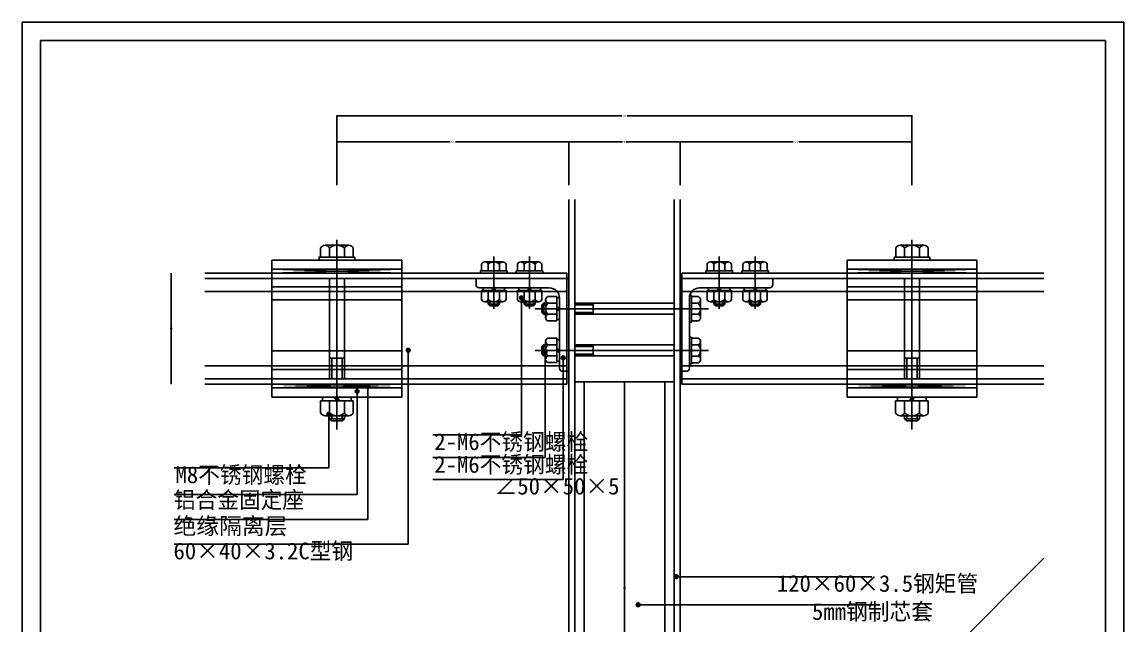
# Model space of a CAD drawing. Header units: metres. Extents: x 0 to 594, y 0 to 840.
# Drawn here: x 0 to 594, y 514 to 840 of the extents above; entities that cross this region are included whole.
import ezdxf

# ---------------------------------------------------------------- set-up
doc = ezdxf.new("R2010")
doc.units = ezdxf.units.M
for name, color, linetype in [('ASHADE', 1, 'Continuous'), ('图层1', 8, 'Continuous'), ('图框', 5, 'Continuous'), ('外形', 3, 'Continuous'), ('文字标注1', 4, 'Continuous'), ('轴线', 6, 'Continuous')]:
    doc.layers.add(name, color=color, linetype=linetype)
doc.dimstyles.get("Standard").update_dxf_attribs({"dimtxt": 2.5, "dimasz": 2.5, "dimexe": 1.25, "dimexo": 0.625, "dimtad": 1, "dimcen": 2.5, "dimazin": 3, "dimtfac": 1, "dimtmove": 0, "dimatfit": 3})
pattern_1 = [(45, (0, 0), (-449, 449), [])]

# ---------------------------------------------------------------- blocks, each defined once
blk = doc.blocks.new('_CLOSEDFILLED')
at = {"color": 0, "linetype": 'BYBLOCK'}
blk.add_solid([(-1, 0.2), (0, 0), (-1, -0.2)], dxfattribs=at)
blk = doc.blocks.new('*D1')
for p, q in [((169.74, 752.09), (169.74, 775.41)), ((169.99, 775.41), (230.74, 775.41)), ((233.74, 775.41), (294.49, 775.41)), ((294.74, 752.09), (294.74, 775.41))]:
    blk.add_line(p, q)
at = {"layer": 'Defpoints'}
for p in [(169.74, 775.41), (169.74, 752.09), (294.74, 752.09)]:
    blk.add_point(p, dxfattribs=at)
at = {"xscale": 0.25, "yscale": 0.25, "rotation": 180}
blk.add_blockref('_CLOSEDFILLED', (169.74, 775.41), dxfattribs=at)
at = {"xscale": 0.25, "yscale": 0.25}
blk.add_blockref('_CLOSEDFILLED', (294.74, 775.41), dxfattribs=at)
at = {"insert": (232.24, 775.41), "char_height": 1, "attachment_point": 5}
blk.add_mtext('125', dxfattribs=at)
blk = doc.blocks.new('*D2')
for p, q in [((294.74, 752.09), (294.74, 775.41)), ((294.99, 775.41), (323.74, 775.41)), ((325.74, 775.41), (354.49, 775.41)), ((354.74, 752.09), (354.74, 775.41))]:
    blk.add_line(p, q)
at = {"layer": 'Defpoints'}
for p in [(294.74, 775.41), (294.74, 752.09), (354.74, 752.09)]:
    blk.add_point(p, dxfattribs=at)
at = {"xscale": 0.25, "yscale": 0.25, "rotation": 180}
blk.add_blockref('_CLOSEDFILLED', (294.74, 775.41), dxfattribs=at)
at = {"xscale": 0.25, "yscale": 0.25}
blk.add_blockref('_CLOSEDFILLED', (354.74, 775.41), dxfattribs=at)
at = {"insert": (324.74, 775.41), "char_height": 1, "attachment_point": 5}
blk.add_mtext('60', dxfattribs=at)
blk = doc.blocks.new('*D3')
for p, q in [((354.74, 752.09), (354.74, 775.41)), ((354.99, 775.41), (415.74, 775.41)), ((418.74, 775.41), (479.49, 775.41)), ((479.74, 752.09), (479.74, 775.41))]:
    blk.add_line(p, q)
at = {"layer": 'Defpoints'}
for p in [(354.74, 775.41), (354.74, 752.09), (479.74, 752.09)]:
    blk.add_point(p, dxfattribs=at)
at = {"xscale": 0.25, "yscale": 0.25, "rotation": 180}
blk.add_blockref('_CLOSEDFILLED', (354.74, 775.41), dxfattribs=at)
at = {"xscale": 0.25, "yscale": 0.25}
blk.add_blockref('_CLOSEDFILLED', (479.74, 775.41), dxfattribs=at)
at = {"insert": (417.24, 775.41), "char_height": 1, "attachment_point": 5}
blk.add_mtext('125', dxfattribs=at)
blk = doc.blocks.new('*D4')
for p, q in [((323.24, 789.41), (169.49, 789.41)), ((169.74, 752.09), (169.74, 789.41)), ((479.99, 789.41), (326.24, 789.41)), ((479.74, 752.09), (479.74, 789.41))]:
    blk.add_line(p, q)
at = {"layer": 'Defpoints'}
for p in [(479.74, 789.41), (169.74, 752.09), (479.74, 752.09)]:
    blk.add_point(p, dxfattribs=at)
at = {"xscale": 0.25, "yscale": 0.25}
blk.add_blockref('_CLOSEDFILLED', (169.74, 789.41), dxfattribs=at)
at = {"xscale": 0.25, "yscale": 0.25, "rotation": 180}
blk.add_blockref('_CLOSEDFILLED', (479.74, 789.41), dxfattribs=at)
at = {"insert": (324.74, 789.41), "char_height": 1, "attachment_point": 5}
blk.add_mtext('310', dxfattribs=at)
blk = doc.blocks.new('*D5')
for p, q in [((80.39, 704.62), (80.39, 674.62)), ((80.14, 674.62), (79.89, 674.62)), ((80.39, 644.62), (80.39, 674.62)), ((80.39, 674.62), (80.39, 674.62)), ((80.64, 674.62), (80.89, 674.62))]:
    blk.add_line(p, q)
at = {"layer": 'Defpoints'}
for p in [(80.39, 704.62), (80.39, 674.62), (80.39, 644.62)]:
    blk.add_point(p, dxfattribs=at)
at = {"xscale": 0.25, "yscale": 0.25}
blk.add_blockref('_CLOSEDFILLED', (80.39, 674.62), dxfattribs=at)
at = {"xscale": 0.25, "yscale": 0.25, "rotation": 180}
blk.add_blockref('_CLOSEDFILLED', (80.39, 674.62), dxfattribs=at)
at = {"insert": (80.39, 675.745), "char_height": 1, "attachment_point": 5}
blk.add_mtext('0', dxfattribs=at)
blk = doc.blocks.new('*D14')
for p, q in [((324.74, 645.92), (324.74, 534.62)), ((324.49, 534.62), (324.24, 534.62)), ((324.74, 445.92), (324.74, 534.62)), ((324.74, 534.62), (324.74, 534.62)), ((324.99, 534.62), (325.24, 534.62))]:
    blk.add_line(p, q)
at = {"layer": 'Defpoints'}
for p in [(324.74, 645.92), (324.74, 534.62), (324.74, 445.92)]:
    blk.add_point(p, dxfattribs=at)
at = {"xscale": 0.25, "yscale": 0.25}
blk.add_blockref('_CLOSEDFILLED', (324.74, 534.62), dxfattribs=at)
at = {"xscale": 0.25, "yscale": 0.25, "rotation": 180}
blk.add_blockref('_CLOSEDFILLED', (324.74, 534.62), dxfattribs=at)
at = {"insert": (324.74, 535.745), "char_height": 1, "attachment_point": 5}
blk.add_mtext('0', dxfattribs=at)

msp = doc.modelspace()

# ---------------------------------------------------------------- hatches: boundary and pattern name
at = {"layer": 'ASHADE'}
h = msp.add_hatch(dxfattribs=at)
h.set_pattern_fill('SOLID')
h.paths.add_polyline_path([(268.28, 691.23, 1), (270.28, 691.23, 1)])
h = msp.add_hatch(dxfattribs=at)
h.set_pattern_fill('SOLID')
h.paths.add_polyline_path([(207.22, 662.97, 1), (209.22, 662.97, 1)])
h = msp.add_hatch(dxfattribs=at)
h.set_pattern_fill('SOLID')
h.paths.add_polyline_path([(280.95, 662.13, 1), (282.95, 662.13, 1)])
h = msp.add_hatch(dxfattribs=at)
h.set_pattern_fill('SOLID')
h.paths.add_polyline_path([(290.71, 658.94, 1), (292.71, 658.94, 1)])
h = msp.add_hatch(dxfattribs=at)
h.set_pattern_fill('SOLID')
h.paths.add_polyline_path([(179.64, 640.83, 1), (181.64, 640.83, 1)])
h = msp.add_hatch(dxfattribs=at)
h.set_pattern_fill('SOLID')
h.paths.add_polyline_path([(185.45, 643.42, 1), (187.45, 643.42, 1)])
h = msp.add_hatch(dxfattribs=at)
h.set_pattern_fill('SOLID')
h.paths.add_polyline_path([(164.45, 628.43, 1), (166.45, 628.43, 1)])
h = msp.add_hatch(dxfattribs=at)
h.set_pattern_fill('SOLID')
h.paths.add_polyline_path([(351.78, 540.86, 1), (353.78, 540.86, 1)])
h = msp.add_hatch(dxfattribs=at)
h.set_pattern_fill('SOLID')
h.paths.add_polyline_path([(331.12, 525.7, 1), (333.12, 525.7, 1)])
at = {"layer": '图层1'}
h = msp.add_hatch(dxfattribs=at)
h.set_pattern_fill('ANSI31,_O', scale=200)
h.set_pattern_definition(pattern_1)
h.paths.add_polyline_path([(294.74, 744.34), (98.6, 744.34), (98.6, 704.62), (134.74, 704.62), (134.74, 711.62), (160.14, 711.62), (160.14, 713.22), (160.94, 713.22), (160.94, 718.02, -0.3), (163.34, 719.62), (176.14, 719.62, -0.3), (178.54, 718.02), (178.54, 713.22), (179.34, 713.22), (179.34, 711.62), (204.74, 711.62), (204.74, 704.62), (247.14, 704.62), (247.14, 705.82), (247.74, 705.82), (247.74, 709.42, -0.3), (249.54, 710.62), (259.14, 710.62, -0.3), (260.94, 709.42), (260.94, 705.82), (261.54, 705.82), (261.54, 704.62), (266.41, 704.62), (266.41, 705.82), (267.01, 705.82), (267.01, 709.42, -0.3), (268.81, 710.62), (278.41, 710.62, -0.3), (280.21, 709.42), (280.21, 705.82), (280.81, 705.82), (280.81, 704.62), (293.74, 704.62), (293.74, 701.62), (294.74, 701.62)])
h.paths.add_polyline_path([(550.88, 744.34), (354.74, 744.34), (354.74, 701.62), (355.74, 701.62), (355.74, 704.62), (368.66, 704.62), (368.66, 705.82), (369.26, 705.82), (369.26, 709.42, -0.3), (371.06, 710.62), (380.66, 710.62, -0.3), (382.46, 709.42), (382.46, 705.82), (383.06, 705.82), (383.06, 704.62), (387.93, 704.62), (387.93, 705.82), (388.53, 705.82), (388.53, 709.42, -0.3), (390.33, 710.62), (399.93, 710.62, -0.3), (401.73, 709.42), (401.73, 705.82), (402.33, 705.82), (402.33, 704.62), (444.74, 704.62), (444.74, 711.62), (470.14, 711.62), (470.14, 713.22), (470.94, 713.22), (470.94, 718.02, -0.3), (473.34, 719.62), (486.14, 719.62, -0.3), (488.54, 718.02), (488.54, 713.22), (489.34, 713.22), (489.34, 711.62), (514.74, 711.62), (514.74, 704.62), (550.88, 704.62)])
h.paths.add_polyline_path([(550.88, 644.62), (514.74, 644.62), (514.74, 637.62), (487.44, 637.62), (487.44, 635.62), (488.52, 635.62), (488.52, 629.23, -0.3), (486.12, 627.63), (483.72, 627.63), (483.72, 626.03), (482.52, 624.83), (476.92, 624.83), (475.72, 626.03), (475.72, 627.63), (473.32, 627.63, -0.3), (470.92, 629.23), (470.92, 635.62), (472, 635.62), (472, 637.62), (444.74, 637.62), (444.74, 644.62), (355.74, 644.62), (355.74, 651.62), (354.74, 651.62), (354.74, 445.92), (351.54, 445.92), (351.54, 440.92), (449.74, 440.92), (449.74, 351.57), (550.88, 351.57)])
h.paths.add_polyline_path([(294.74, 651.62), (293.74, 651.62), (293.74, 644.62), (208.22, 644.62), (208.22, 558.42), (98.6, 558.42), (98.6, 368.42), (180.64, 368.42), (180.64, 351.57), (199.74, 351.57), (199.74, 440.92), (297.94, 440.92), (297.94, 445.92), (294.74, 445.92)])
h.paths.add_polyline_path([(199.74, 331.57), (98.6, 331.57), (98.6, 197.64), (294.74, 197.64), (294.74, 240.92), (199.74, 240.92)])
h.paths.add_polyline_path([(550.88, 331.57), (449.74, 331.57), (449.74, 240.92), (354.74, 240.92), (354.74, 197.64), (550.88, 197.64)])
h = msp.add_hatch(dxfattribs=at)
h.set_pattern_fill('ANSI31,_O', scale=200)
h.set_pattern_definition(pattern_1)
h.paths.add_polyline_path([(165.45, 627.43, -0.16), (164.85, 627.63), (163.36, 627.63, -0.3), (160.96, 629.23), (160.96, 635.62), (162.04, 635.62), (162.04, 637.62), (134.74, 637.62), (134.74, 644.62), (98.6, 644.62), (98.6, 599.49), (165.45, 599.49)])
h.paths.add_polyline_path([(180.64, 637.62), (177.48, 637.62), (177.48, 635.62), (178.56, 635.62), (178.56, 629.23, -0.3), (176.16, 627.63), (173.76, 627.63), (173.76, 626.03), (172.56, 624.83), (166.96, 624.83), (165.76, 626.03), (165.76, 627.48, -0.08), (165.45, 627.43), (165.45, 599.49), (98.6, 599.49), (98.6, 585.26), (180.64, 585.26)])
h.paths.add_polyline_path([(186.45, 637.62), (180.64, 637.62), (180.64, 585.26), (98.6, 585.26), (98.6, 571.73), (186.45, 571.73)])
h.paths.add_polyline_path([(208.22, 644.62), (204.74, 644.62), (204.74, 637.62), (186.45, 637.62), (186.45, 571.73), (98.6, 571.73), (98.6, 558.42), (208.22, 558.42)])

# ---------------------------------------------------------------- linework, layer by layer
for p, q in [((163.34, 719.62), (176.14, 719.62)), ((486.14, 719.62), (473.34, 719.62)), ((160.94, 713.22), (160.94, 718.02)), ((178.54, 713.22), (178.54, 718.02)), ((179.34, 711.62), (179.34, 713.22)), ((470.14, 711.62), (470.14, 713.22)), ((470.94, 713.22), (470.94, 718.02)), ((488.54, 713.22), (488.54, 718.02)), ((179.34, 711.62), (160.14, 711.62)), ((247.74, 705.82), (247.74, 709.42)), ((249.54, 710.62), (259.14, 710.62)), ((260.94, 705.82), (260.94, 709.42)), ((267.01, 705.82), (267.01, 709.42)), ((268.81, 710.62), (278.41, 710.62)), ((280.21, 705.82), (280.21, 709.42)), ((369.26, 705.82), (369.26, 709.42)), ((380.66, 710.62), (371.06, 710.62)), ((382.46, 705.82), (382.46, 709.42)), ((388.53, 705.82), (388.53, 709.42)), ((399.93, 710.62), (390.33, 710.62)), ((401.73, 705.82), (401.73, 709.42)), ((470.14, 711.62), (489.34, 711.62)), ((261.54, 704.62), (247.14, 704.62)), ((261.54, 704.62), (261.54, 705.82)), ((280.81, 704.62), (266.41, 704.62)), ((280.81, 704.62), (280.81, 705.82)), ((293.74, 701.62), (294.74, 701.62)), ((355.74, 701.62), (354.74, 701.62)), ((368.66, 704.62), (368.66, 705.82)), ((368.66, 704.62), (383.06, 704.62)), ((387.93, 704.62), (387.93, 705.82)), ((387.93, 704.62), (402.33, 704.62)), ((204.74, 697.12), (134.74, 697.12)), ((444.74, 697.12), (514.74, 697.12)), ((204.74, 690.12), (134.74, 690.12)), ((444.74, 690.12), (514.74, 690.12)), ((297.94, 688.39), (351.54, 688.39)), ((297.94, 687.49), (307.94, 687.49)), ((297.94, 683.29), (307.94, 683.29)), ((307.94, 688.39), (307.94, 682.39)), ((297.94, 682.39), (351.54, 682.39)), ((297.94, 665.89), (351.54, 665.89)), ((307.94, 665.89), (307.94, 659.89)), ((204.74, 662.62), (134.74, 662.62)), ((297.94, 664.99), (307.94, 664.99)), ((297.94, 660.79), (307.94, 660.79)), ((297.94, 659.89), (351.54, 659.89)), ((444.74, 662.62), (514.74, 662.62)), ((204.74, 652.62), (134.74, 652.62)), ((293.74, 651.62), (294.74, 651.62)), ((355.74, 651.62), (354.74, 651.62)), ((444.74, 652.62), (514.74, 652.62)), ((160.96, 635.62), (178.56, 635.62)), ((160.96, 635.62), (160.96, 629.23)), ((162.04, 637.62), (162.04, 635.62)), ((162.04, 635.62), (177.48, 635.62)), ((165.76, 635.62), (165.76, 629.23)), ((168.33, 637.62), (169.75, 635.62)), ((169.74, 637.62), (171.16, 635.62)), ((173.76, 635.62), (173.76, 629.23)), ((177.48, 637.62), (177.48, 635.62)), ((178.56, 635.62), (178.56, 629.23)), ((488.52, 635.62), (470.92, 635.62)), ((470.92, 635.62), (470.92, 629.23)), ((472, 637.62), (472, 635.62)), ((487.44, 635.62), (472, 635.62)), ((475.72, 635.62), (475.72, 629.23)), ((479.74, 637.62), (478.32, 635.62)), ((481.15, 637.62), (479.73, 635.62)), ((483.72, 635.62), (483.72, 629.23)), ((487.44, 637.62), (487.44, 635.62)), ((488.52, 635.62), (488.52, 629.23)), ((163.36, 627.63), (176.16, 627.63)), ((165.76, 626.03), (165.76, 627.63)), ((165.76, 626.03), (173.76, 626.03)), ((166.96, 624.83), (165.76, 626.03)), ((166.96, 626.03), (166.96, 627.63)), ((166.96, 624.83), (172.56, 624.83)), ((172.56, 626.03), (172.56, 627.63)), ((173.76, 626.03), (172.56, 624.83)), ((173.76, 626.03), (173.76, 627.63)), ((486.12, 627.63), (473.32, 627.63)), ((475.72, 626.03), (475.72, 627.63)), ((475.72, 626.03), (476.92, 624.83)), ((483.72, 626.03), (475.72, 626.03)), ((476.92, 626.03), (476.92, 627.63)), ((482.52, 624.83), (476.92, 624.83)), ((482.52, 626.03), (482.52, 627.63)), ((482.52, 624.83), (483.72, 626.03)), ((483.72, 626.03), (483.72, 627.63))]:
    msp.add_line(p, q)
for points in [[(165.74, 713.22), (165.74, 718.02, -0.4), (173.74, 718.02), (173.74, 713.22)], [(483.74, 713.22), (483.74, 718.02, 0.4), (475.74, 718.02), (475.74, 713.22)], [(251.34, 705.82), (251.34, 709.42, -0.4), (257.34, 709.42), (257.34, 705.82)], [(270.61, 705.82), (270.61, 709.42, -0.4), (276.61, 709.42), (276.61, 705.82)], [(378.86, 705.82), (378.86, 709.42, 0.4), (372.86, 709.42), (372.86, 705.82)], [(398.13, 705.82), (398.13, 709.42, 0.4), (392.13, 709.42), (392.13, 705.82)], [(178.56, 629.23, -0.67), (173.76, 629.23, -0.4), (165.76, 629.23, -0.67), (160.96, 629.23)], [(470.92, 629.23, 0.67), (475.72, 629.23, 0.4), (483.72, 629.23, 0.67), (488.52, 629.23)]]:
    msp.add_lwpolyline(points, format="xyb")
for points in [[(160.14, 711.62), (160.14, 713.22), (179.34, 713.22)], [(489.34, 711.62), (489.34, 713.22), (470.14, 713.22)], [(247.14, 704.62), (247.14, 705.82), (261.54, 705.82)], [(266.41, 704.62), (266.41, 705.82), (280.81, 705.82)], [(383.06, 704.62), (383.06, 705.82), (368.66, 705.82)], [(402.33, 704.62), (402.33, 705.82), (387.93, 705.82)]]:
    msp.add_lwpolyline(points)
for centre, radius in [((163.34, 717.02), 2.6), ((176.14, 717.02), 2.6), ((473.34, 717.02), 2.6), ((486.14, 717.02), 2.6), ((249.54, 708.67), 1.95), ((259.14, 708.67), 1.95), ((268.81, 708.67), 1.95), ((278.41, 708.67), 1.95), ((371.06, 708.67), 1.95), ((380.66, 708.67), 1.95), ((390.33, 708.67), 1.95), ((399.93, 708.67), 1.95)]:
    msp.add_arc(centre, radius, 22.62, 157.38)
at = {"layer": 'ASHADE'}
for p, q in [((269.28, 691.23), (269.28, 617.3)), ((208.22, 662.97), (208.22, 558.42)), ((281.95, 662.13), (281.95, 605.05)), ((291.71, 658.94), (291.71, 593.33)), ((186.45, 643.42), (186.45, 571.73)), ((180.64, 640.83), (180.64, 585.26)), ((165.45, 628.43), (165.45, 599.49)), ((221.51, 617.3), (269.28, 617.3)), ((221.51, 605.05), (281.95, 605.05)), ((82.03, 599.49), (165.45, 599.49)), ((221.39, 593.33), (291.71, 593.33)), ((82.03, 585.26), (180.64, 585.26)), ((82.03, 571.73), (186.45, 571.73)), ((82.03, 558.42), (208.22, 558.42)), ((458.09, 540.86), (352.78, 540.86)), ((458.41, 525.7), (332.12, 525.7))]:
    msp.add_line(p, q, dxfattribs=at)
for centre in [(269.28, 691.23), (208.22, 662.97), (281.95, 662.13), (291.71, 658.94), (180.64, 640.83), (186.45, 643.42), (165.45, 628.43), (352.78, 540.86), (332.12, 525.7)]:
    msp.add_circle(centre, 1, dxfattribs=at)
at = {"layer": '图层1'}
for p, q in [((0, 840), (0, 0)), ((594, 840), (0, 840)), ((594, 0), (594, 840)), ((297.94, 744.34), (297.94, 445.92)), ((351.54, 744.34), (351.54, 445.92)), ((293.74, 701.62), (98.6, 701.62)), ((134.74, 706.62), (204.74, 706.62)), ((134.74, 706.62), (204.74, 704.62)), ((204.74, 706.62), (134.74, 704.62)), ((204.74, 704.62), (134.74, 704.62)), ((165.76, 647.62), (165.76, 701.62)), ((173.76, 647.62), (173.76, 701.62)), ((293.74, 701.62), (244.74, 701.62)), ((244.74, 701.62), (244.74, 698.29)), ((355.74, 701.62), (550.88, 701.62)), ((355.74, 701.62), (404.74, 701.62)), ((404.74, 701.62), (404.74, 698.29)), ((514.74, 706.62), (444.74, 704.62)), ((444.74, 706.62), (514.74, 704.62)), ((444.74, 706.62), (514.74, 706.62)), ((444.74, 704.62), (514.74, 704.62)), ((475.72, 647.62), (475.72, 701.62)), ((483.72, 647.62), (483.72, 701.62)), ((284.24, 696.62), (246.4, 696.62)), ((247.75, 695.12), (260.95, 695.12)), ((247.75, 695.12), (247.75, 690.32)), ((248.56, 696.62), (248.56, 695.12)), ((248.56, 695.12), (260.14, 695.12)), ((251.35, 695.12), (251.35, 690.32)), ((253.28, 696.62), (254.35, 695.12)), ((254.34, 696.62), (255.4, 695.12)), ((257.35, 695.12), (257.35, 690.32)), ((260.14, 696.62), (260.14, 695.12)), ((260.95, 695.12), (260.95, 690.32)), ((267.03, 695.12), (280.23, 695.12)), ((267.03, 695.12), (267.03, 690.32)), ((267.84, 696.62), (267.84, 695.12)), ((267.84, 695.12), (279.42, 695.12)), ((270.63, 695.12), (270.63, 690.32)), ((272.55, 696.62), (273.62, 695.12)), ((273.61, 696.62), (274.68, 695.12)), ((276.63, 695.12), (276.63, 690.32)), ((279.42, 696.62), (279.42, 695.12)), ((280.23, 695.12), (280.23, 690.32)), ((365.24, 696.62), (403.07, 696.62)), ((382.44, 695.12), (369.24, 695.12)), ((369.24, 695.12), (369.24, 690.32)), ((370.05, 696.62), (370.05, 695.12)), ((381.63, 695.12), (370.05, 695.12)), ((372.84, 695.12), (372.84, 690.32)), ((375.86, 696.62), (374.79, 695.12)), ((376.92, 696.62), (375.85, 695.12)), ((378.84, 695.12), (378.84, 690.32)), ((381.63, 696.62), (381.63, 695.12)), ((382.44, 695.12), (382.44, 690.32)), ((401.72, 695.12), (388.52, 695.12)), ((388.52, 695.12), (388.52, 690.32)), ((389.33, 696.62), (389.33, 695.12)), ((400.91, 695.12), (389.33, 695.12)), ((392.12, 695.12), (392.12, 690.32)), ((395.13, 696.62), (394.07, 695.12)), ((396.19, 696.62), (395.13, 695.12)), ((398.12, 695.12), (398.12, 690.32)), ((400.91, 696.62), (400.91, 695.12)), ((401.72, 695.12), (401.72, 690.32)), ((293.74, 694.62), (98.6, 694.62)), ((249.55, 689.12), (259.15, 689.12)), ((251.35, 687.92), (251.35, 689.12)), ((252.25, 687.92), (252.25, 689.12)), ((256.45, 687.92), (256.45, 689.12)), ((257.35, 687.92), (257.35, 689.12)), ((268.83, 689.12), (278.43, 689.12)), ((270.63, 687.92), (270.63, 689.12)), ((271.53, 687.92), (271.53, 689.12)), ((275.73, 687.92), (275.73, 689.12)), ((276.63, 687.92), (276.63, 689.12)), ((282.24, 680.59), (282.24, 690.19)), ((288.24, 691.99), (283.44, 691.99)), ((288.24, 678.79), (288.24, 691.99)), ((288.24, 679.6), (288.24, 691.18)), ((289.74, 691.18), (288.24, 691.18)), ((289.74, 653.29), (289.74, 691.12)), ((355.74, 694.62), (550.88, 694.62)), ((359.74, 692.57), (360.94, 692.57)), ((359.74, 692.57), (359.74, 678.17)), ((359.74, 653.29), (359.74, 691.12)), ((360.94, 691.97), (364.54, 691.97)), ((365.74, 680.57), (365.74, 690.17)), ((380.64, 689.12), (371.04, 689.12)), ((372.84, 687.92), (372.84, 689.12)), ((373.74, 687.92), (373.74, 689.12)), ((377.94, 687.92), (377.94, 689.12)), ((378.84, 687.92), (378.84, 689.12)), ((399.92, 689.12), (390.32, 689.12)), ((392.12, 687.92), (392.12, 689.12)), ((393.02, 687.92), (393.02, 689.12)), ((397.22, 687.92), (397.22, 689.12)), ((398.12, 687.92), (398.12, 689.12)), ((252.25, 687.02), (251.35, 687.92)), ((251.35, 687.92), (257.35, 687.92)), ((252.25, 687.02), (256.45, 687.02)), ((257.35, 687.92), (256.45, 687.02)), ((270.63, 687.92), (276.63, 687.92)), ((271.53, 687.02), (270.63, 687.92)), ((271.53, 687.02), (275.73, 687.02)), ((276.63, 687.92), (275.73, 687.02)), ((281.04, 688.39), (280.14, 687.49)), ((280.14, 683.29), (280.14, 687.49)), ((280.14, 683.29), (281.04, 682.39)), ((281.04, 688.39), (282.24, 688.39)), ((281.04, 682.39), (281.04, 688.39)), ((281.04, 687.49), (282.24, 687.49)), ((281.04, 683.29), (282.24, 683.29)), ((288.24, 688.39), (283.44, 688.39)), ((289.74, 685.37), (288.24, 686.44)), ((289.74, 684.31), (288.24, 685.38)), ((378.84, 687.92), (372.84, 687.92)), ((372.84, 687.92), (373.74, 687.02)), ((377.94, 687.02), (373.74, 687.02)), ((377.94, 687.02), (378.84, 687.92)), ((398.12, 687.92), (392.12, 687.92)), ((392.12, 687.92), (393.02, 687.02)), ((397.22, 687.02), (393.02, 687.02)), ((397.22, 687.02), (398.12, 687.92)), ((281.04, 682.39), (282.24, 682.39)), ((288.24, 682.39), (283.44, 682.39)), ((288.24, 678.79), (283.44, 678.79)), ((289.74, 679.6), (288.24, 679.6)), ((360.94, 678.77), (364.54, 678.77)), ((281.04, 665.89), (280.14, 664.99)), ((281.04, 659.89), (281.04, 665.89)), ((281.04, 665.89), (282.24, 665.89)), ((282.24, 658.09), (282.24, 667.69)), ((288.24, 669.49), (283.44, 669.49)), ((288.24, 665.89), (283.44, 665.89)), ((288.24, 656.29), (288.24, 669.49)), ((289.74, 668.68), (288.24, 668.68)), ((288.24, 657.1), (288.24, 668.68)), ((359.74, 670.07), (359.74, 655.67)), ((359.74, 670.07), (360.94, 670.07)), ((360.94, 669.47), (364.54, 669.47)), ((365.74, 658.07), (365.74, 667.67)), ((280.14, 660.79), (280.14, 664.99)), ((280.14, 660.79), (281.04, 659.89)), ((281.04, 664.99), (282.24, 664.99)), ((281.04, 660.79), (282.24, 660.79)), ((281.04, 659.89), (282.24, 659.89)), ((288.24, 659.89), (283.44, 659.89)), ((289.74, 662.87), (288.24, 663.94)), ((289.74, 661.81), (288.24, 662.88)), ((293.74, 654.62), (98.6, 654.62)), ((173.76, 658.71), (165.76, 658.71)), ((166.96, 647.62), (166.96, 658.71)), ((172.56, 647.62), (172.56, 658.71)), ((288.24, 656.29), (283.44, 656.29)), ((289.74, 657.1), (288.24, 657.1)), ((355.74, 654.62), (550.88, 654.62)), ((360.94, 656.27), (364.54, 656.27)), ((475.72, 658.71), (483.72, 658.71)), ((476.92, 647.62), (476.92, 658.71)), ((482.52, 647.62), (482.52, 658.71)), ((293.74, 647.62), (98.6, 647.62)), ((291.4, 651.62), (293.74, 651.62)), ((358.07, 651.62), (355.74, 651.62)), ((355.74, 647.62), (550.88, 647.62)), ((204.74, 644.62), (134.74, 644.62)), ((204.74, 642.62), (134.74, 644.62)), ((134.74, 642.62), (204.74, 644.62)), ((134.74, 642.62), (204.74, 642.62)), ((297.94, 645.92), (351.54, 645.92)), ((302.94, 645.92), (302.94, 235.92)), ((346.54, 645.92), (346.54, 235.92)), ((444.74, 644.62), (514.74, 644.62)), ((444.74, 642.62), (514.74, 644.62)), ((514.74, 642.62), (444.74, 644.62)), ((444.74, 642.62), (514.74, 642.62))]:
    msp.add_line(p, q, dxfattribs=at)
for points in [[(260.95, 690.32, -0.67), (257.35, 690.32, -0.4), (251.35, 690.32, -0.67), (247.75, 690.32)], [(280.23, 690.32, -0.67), (276.63, 690.32, -0.4), (270.63, 690.32, -0.67), (267.03, 690.32)], [(283.44, 691.99, 0.67), (283.44, 688.39, 0.4), (283.44, 682.39, 0.67), (283.44, 678.79)], [(369.24, 690.32, 0.67), (372.84, 690.32, 0.4), (378.84, 690.32, 0.67), (382.44, 690.32)], [(388.52, 690.32, 0.67), (392.12, 690.32, 0.4), (398.12, 690.32, 0.67), (401.72, 690.32)], [(360.94, 682.37), (364.54, 682.37, 0.4), (364.54, 688.37), (360.94, 688.37)], [(283.44, 669.49, 0.67), (283.44, 665.89, 0.4), (283.44, 659.89, 0.67), (283.44, 656.29)], [(360.94, 659.87), (364.54, 659.87, 0.4), (364.54, 665.87), (360.94, 665.87)]]:
    msp.add_lwpolyline(points, format="xyb", dxfattribs=at)
for points in [[(359.74, 678.17), (360.94, 678.17), (360.94, 692.57)], [(359.74, 655.67), (360.94, 655.67), (360.94, 670.07)]]:
    msp.add_lwpolyline(points, dxfattribs=at)
for centre, radius, start, end in [((246.4, 698.29), 1.67, 180, 270), ((284.24, 691.12), 5.5, 0, 90), ((365.24, 691.12), 5.5, 90, 180), ((403.07, 698.29), 1.67, 270, 0), ((363.79, 690.17), 1.95, 292.62, 67.38), ((363.79, 680.57), 1.95, 292.62, 67.38), ((363.79, 667.67), 1.95, 292.62, 67.38), ((363.79, 658.07), 1.95, 292.62, 67.38), ((291.4, 653.29), 1.67, 180, 270), ((358.07, 653.29), 1.67, 270, 0)]:
    msp.add_arc(centre, radius, start, end, dxfattribs=at)
at = {"layer": '图框'}
for p, q in [((10, 830), (10, 10)), ((584, 830), (10, 830)), ((584, 10), (584, 830))]:
    msp.add_line(p, q, dxfattribs=at)
at = {"layer": '外形'}
for p, q in [((294.74, 744.34), (294.74, 445.92)), ((354.74, 744.34), (354.74, 445.92))]:
    msp.add_line(p, q, dxfattribs=at)
at = {"layer": '文字标注1'}
for p, q in [((204.74, 711.62), (134.74, 711.62)), ((134.74, 711.62), (134.74, 637.62)), ((204.74, 711.62), (204.74, 637.62)), ((444.74, 711.62), (444.74, 637.62)), ((444.74, 711.62), (514.74, 711.62)), ((514.74, 711.62), (514.74, 637.62)), ((134.74, 704.62), (98.6, 704.62)), ((293.74, 704.62), (204.74, 704.62)), ((293.74, 704.62), (293.74, 644.62)), ((355.74, 704.62), (355.74, 644.62)), ((355.74, 704.62), (444.74, 704.62)), ((514.74, 704.62), (550.88, 704.62)), ((134.74, 644.62), (98.6, 644.62)), ((293.74, 644.62), (204.74, 644.62)), ((355.74, 644.62), (444.74, 644.62)), ((514.74, 644.62), (550.88, 644.62)), ((204.74, 637.62), (134.74, 637.62)), ((444.74, 637.62), (514.74, 637.62))]:
    msp.add_line(p, q, dxfattribs=at)
at = {"layer": '轴线'}
for p, q in [((169.74, 620.17), (169.74, 722.57)), ((479.74, 620.17), (479.74, 722.57)), ((254.34, 685.37), (254.34, 713.61)), ((273.61, 685.37), (273.61, 713.61)), ((375.86, 685.37), (375.86, 713.61)), ((395.13, 685.37), (395.13, 713.61)), ((276.65, 685.37), (369.96, 685.37)), ((276.65, 662.87), (369.96, 662.87))]:
    msp.add_line(p, q, dxfattribs=at)

# ---------------------------------------------------------------- texts
at = {"layer": 'ASHADE', "char_height": 9, "attachment_point": 1}
for s, insert in [('2-M6不锈钢螺栓', (222.2, 618.14)), ('2-M6不锈钢螺栓', (222.2, 605.89)), ('M8不锈钢螺栓', (82.72, 600.33)), ('∠50×50×5', (254.73, 594.17)), ('铝合金固定座', (81.83, 586.77)), ('{\\fSystem|b0|i0|c134|p32;绝缘隔离层}', (81.66, 572.69)), ('60×40×3.2C型钢', (81.63, 559.22)), ('120×60×3.5钢矩管', (406.86, 541.7)), ('5mm钢制芯套', (425.84, 526.54))]:
    msp.add_mtext(s, dxfattribs=dict(at, insert=insert))

# ---------------------------------------------------------------- dimensions: what is measured, and where the dimension line sits
for base, p1, p2, picture, middle in [((479.74, 789.41), (479.74, 752.09), (169.74, 752.09), '*D4', (324.74, 789.41)), ((169.74, 775.41), (169.74, 752.09), (294.74, 752.09), '*D1', (232.24, 775.41)), ((294.74, 775.41), (294.74, 752.09), (354.74, 752.09), '*D2', (324.74, 775.41)), ((354.74, 775.41), (354.74, 752.09), (479.74, 752.09), '*D3', (417.24, 775.41)), ((80.39, 674.62), (80.39, 704.62), (80.39, 644.62), '*D5', (80.39, 675.745)), ((324.74, 534.62), (324.74, 645.92), (324.74, 445.92), '*D14', (324.74, 535.745))]:
    dim = msp.add_linear_dim(base=base, p1=p1, p2=p2, dimstyle='Standard')
    dim.commit()
    dim.dimension.update_dxf_attribs({"geometry": picture, "text_midpoint": middle})

doc.saveas('drawing.dxf')
